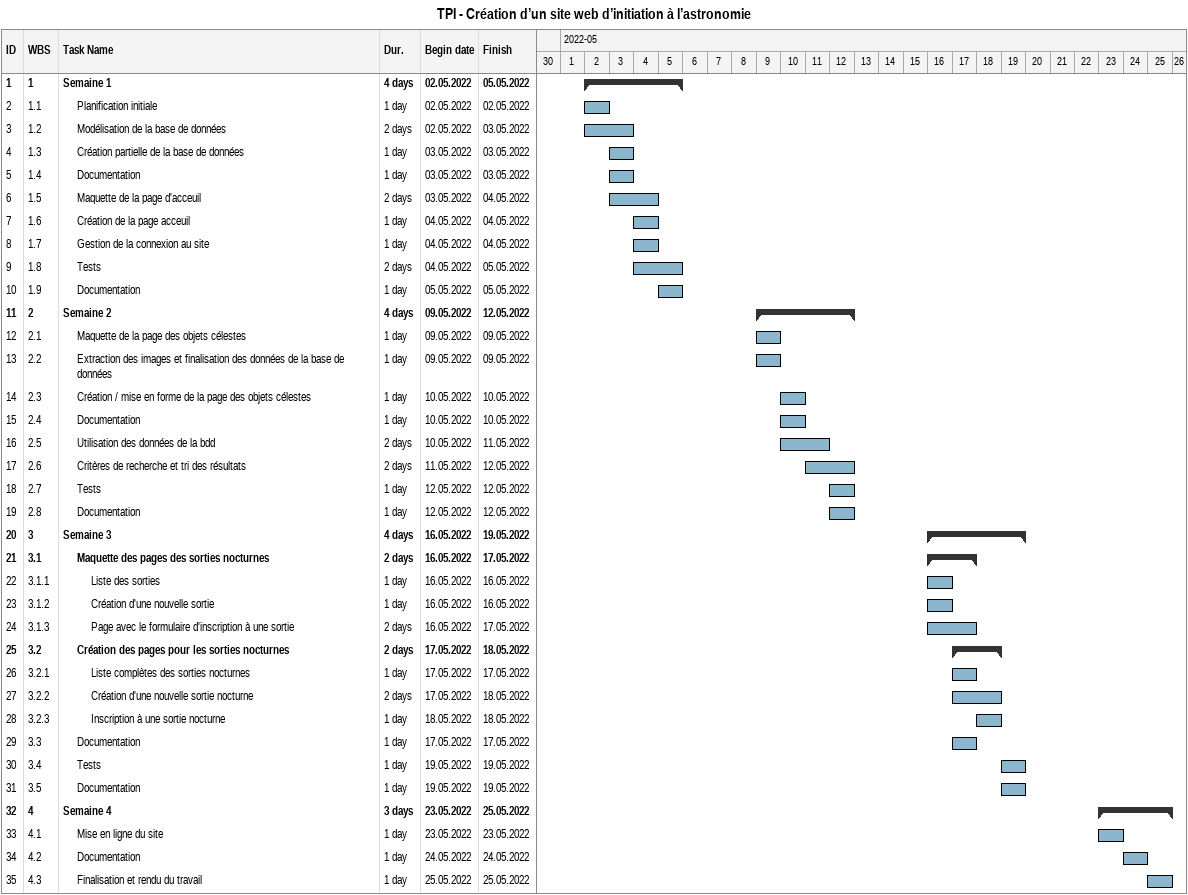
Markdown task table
TPI - Création d’un site web d’initiation à l’astronomie

| ID | WBS | Task | Duration | Start | Finish |
|---|---|---|---|---|---|
| 1 | 1 | **Semaine 1** | 4d | 2022-05-02 | 2022-05-05 |
| 2 | 1.1 | Planification initiale | 1d | 2022-05-02 | 2022-05-02 |
| 3 | 1.2 | Modélisation de la base de données | 2d | 2022-05-02 | 2022-05-03 |
| 4 | 1.3 | Création partielle de la base de données | 1d | 2022-05-03 | 2022-05-03 |
| 5 | 1.4 | Documentation | 1d | 2022-05-03 | 2022-05-03 |
| 6 | 1.5 | Maquette de la page d'acceuil | 2d | 2022-05-03 | 2022-05-04 |
| 7 | 1.6 | Création de la page acceuil | 1d | 2022-05-04 | 2022-05-04 |
| 8 | 1.7 | Gestion de la connexion au site | 1d | 2022-05-04 | 2022-05-04 |
| 9 | 1.8 | Tests | 2d | 2022-05-04 | 2022-05-05 |
| 10 | 1.9 | Documentation | 1d | 2022-05-05 | 2022-05-05 |
| 11 | 2 | **Semaine 2** | 4d | 2022-05-09 | 2022-05-12 |
| 12 | 2.1 | Maquette de la page des objets célestes | 1d | 2022-05-09 | 2022-05-09 |
| 13 | 2.2 | Extraction des images et finalisation des données de la base de données | 1d | 2022-05-09 | 2022-05-09 |
| 14 | 2.3 | Création / mise en forme de la page des objets célestes | 1d | 2022-05-10 | 2022-05-10 |
| 15 | 2.4 | Documentation | 1d | 2022-05-10 | 2022-05-10 |
| 16 | 2.5 | Utilisation des données de la bdd | 2d | 2022-05-10 | 2022-05-11 |
| 17 | 2.6 | Critères de recherche et tri des résultats | 2d | 2022-05-11 | 2022-05-12 |
| 18 | 2.7 | Tests | 1d | 2022-05-12 | 2022-05-12 |
| 19 | 2.8 | Documentation | 1d | 2022-05-12 | 2022-05-12 |
| 20 | 3 | **Semaine 3** | 4d | 2022-05-16 | 2022-05-19 |
| 21 | 3.1 | **Maquette des pages des sorties nocturnes** | 2d | 2022-05-16 | 2022-05-17 |
| 22 | 3.1.1 | Liste des sorties | 1d | 2022-05-16 | 2022-05-16 |
| 23 | 3.1.2 | Création d'une nouvelle sortie | 1d | 2022-05-16 | 2022-05-16 |
| 24 | 3.1.3 | Page avec le formulaire d'inscription à une sortie | 2d | 2022-05-16 | 2022-05-17 |
| 25 | 3.2 | **Création des pages pour les sorties nocturnes** | 2d | 2022-05-17 | 2022-05-18 |
| 26 | 3.2.1 | Liste complètes des sorties nocturnes | 1d | 2022-05-17 | 2022-05-17 |
| 27 | 3.2.2 | Création d'une nouvelle sortie nocturne | 2d | 2022-05-17 | 2022-05-18 |
| 28 | 3.2.3 | Inscription à une sortie nocturne | 1d | 2022-05-18 | 2022-05-18 |
| 29 | 3.3 | Documentation | 1d | 2022-05-17 | 2022-05-17 |
| 30 | 3.4 | Tests | 1d | 2022-05-19 | 2022-05-19 |
| 31 | 3.5 | Documentation | 1d | 2022-05-19 | 2022-05-19 |
| 32 | 4 | **Semaine 4** | 3d | 2022-05-23 | 2022-05-25 |
| 33 | 4.1 | Mise en ligne du site | 1d | 2022-05-23 | 2022-05-23 |
| 34 | 4.2 | Documentation | 1d | 2022-05-24 | 2022-05-24 |
| 35 | 4.3 | Finalisation et rendu du travail | 1d | 2022-05-25 | 2022-05-25 |
